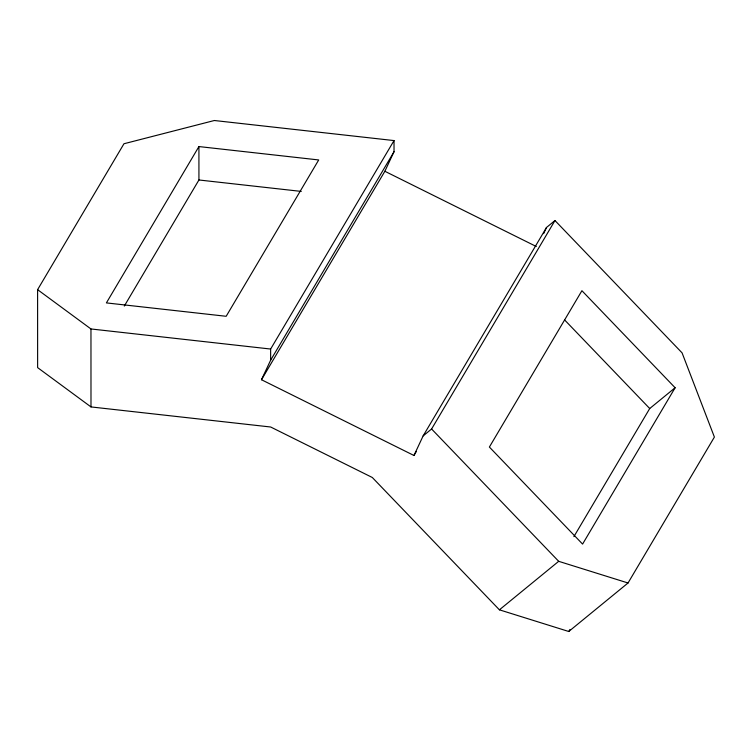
<?xml version="1.0" encoding="UTF-8"?>
<svg xmlns="http://www.w3.org/2000/svg" width="752" height="752" viewBox="0 0 752 752"><rect width="100%" height="100%" fill="white"/><g stroke="black" fill="none" stroke-linecap="round" stroke-linejoin="round"><path stroke-width="1.13" d="M261.48 379.732L270.645 360.17L394.029 151.716L394.02 140.577L214.348 120.508L123.967 143.745L37.6 289.661L37.628 367.625L90.992 406.926L270.664 427.004L372.325 477.501L499.413 609.825L568.756 631.492L628.033 582.988L714.4 437.072L682.073 352.867L554.976 220.543L546.507 227.471L423.122 435.925L413.967 455.486L261.48 379.732L384.864 171.277L394.029 151.716M543.621 233.646L546.507 227.471M198.923 146.565L106.389 302.906L226.173 316.291L318.707 159.95L198.923 146.565L198.932 179.982L124.306 306.055M270.645 360.17L270.635 349.041L394.02 140.577M413.967 455.486L416.345 451.454M423.122 435.925L431.592 428.997L554.976 220.543M573.898 536.637L649.719 408.533L675.117 387.75L581.916 290.704L489.383 447.045L582.584 544.091L675.117 387.75M568.756 631.492L569.95 629.48M499.413 609.825L558.689 561.321L628.033 582.988M198.932 179.982L301.279 191.412M37.6 289.661L90.964 328.962L270.635 349.041M384.864 171.277L536.298 246.506M564.62 319.938L649.719 408.533M431.592 428.997L558.689 561.321M90.964 328.962L90.992 406.926"/></g></svg>
